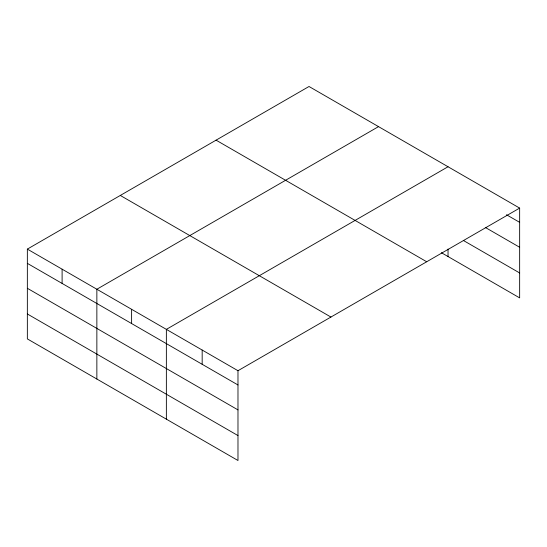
<?xml version="1.0" encoding="UTF-8"?>
<svg xmlns="http://www.w3.org/2000/svg" width="547" height="547" viewBox="0 0 547 547"><rect width="100%" height="100%" fill="white"/><g stroke="black" fill="none" stroke-linecap="round" stroke-linejoin="round"><path stroke-width="0.82" d="M441.381 252.7L519.65 297.889L519.65 208.099L309.021 86.494L27.35 249.111L27.35 338.901L237.979 460.506L237.979 370.716L27.35 249.111M378.531 126.624L96.86 289.24L96.86 379.03M448.034 166.753L166.363 329.369L166.363 419.159M237.979 370.716L519.65 208.099M506.495 214.745L519.65 222.342M485.305 227.443L519.65 247.271M463.384 240.475L519.65 272.96M216.072 140.155L426.701 261.76M120.299 195.45L330.928 317.055M27.35 263.36L237.979 384.965M27.35 288.29L237.979 409.894M27.35 313.971L237.979 435.576M448.034 249.063L448.034 256.543M202.171 350.046L202.171 364.288M131.608 309.308L131.608 323.55M62.105 269.179L62.105 283.421"/></g></svg>
